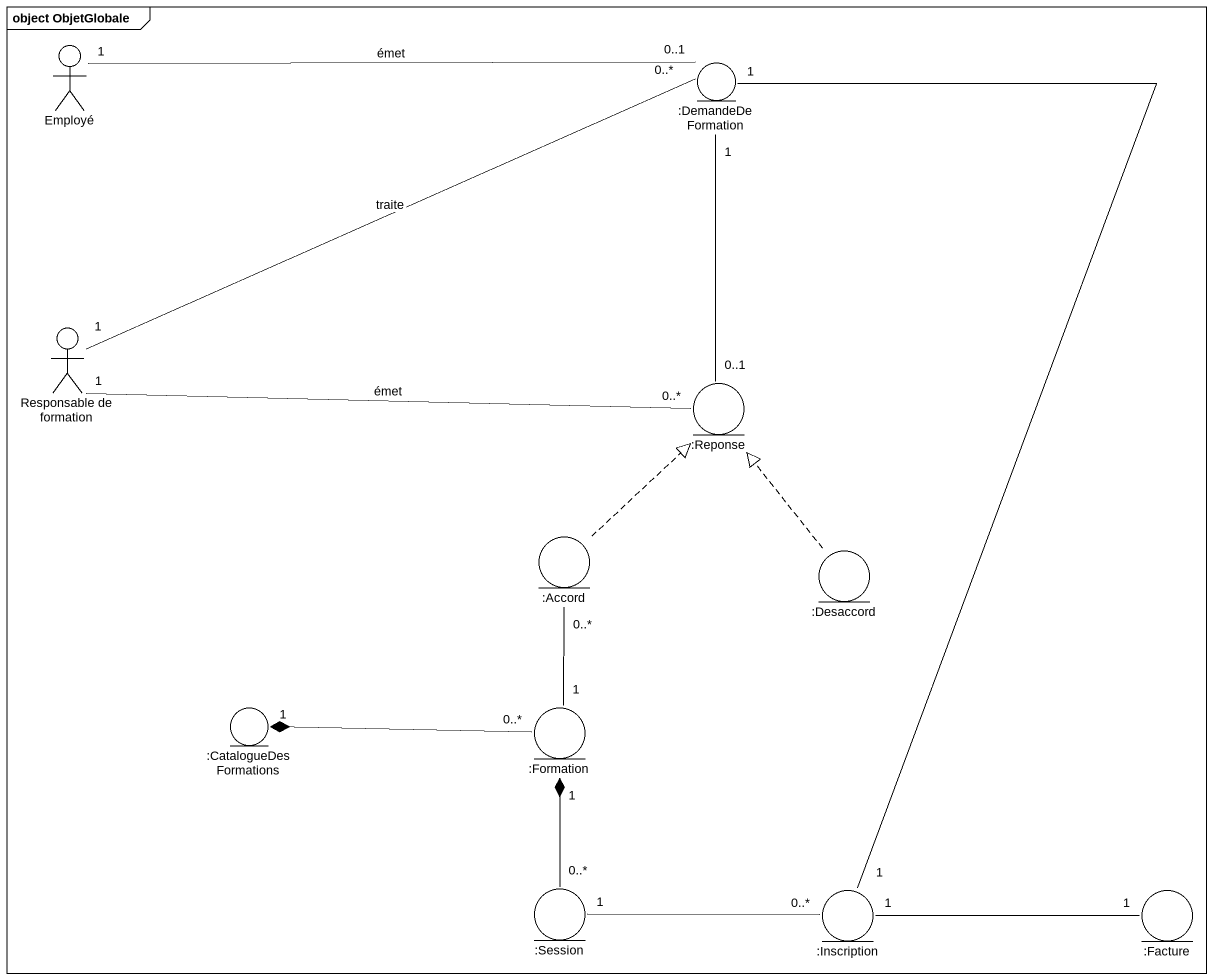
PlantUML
@startuml
mainframe object ObjetGlobale
actor Employé
entity ":DemandeDeFormation" as DemandeDeFormation
actor "Responsable de formation" as Responsable_de_formation
entity ":Reponse" as Reponse
entity ":Accord" as Accord
entity ":Desaccord" as Desaccord
entity ":CatalogueDesFormations" as CatalogueDesFormations
entity ":Formation" as Formation
entity ":Session" as Session
entity ":Inscription" as Inscription
entity ":Facture" as Facture
Employé "1" -right- "0..1" DemandeDeFormation : émet
DemandeDeFormation "1" -- "0..1" Reponse
Responsable_de_formation "1" -right- "0..*" DemandeDeFormation : traite
Responsable_de_formation "1" -right- "0..*" Reponse : émet
Accord .up.|> Reponse
Accord "0..*" -- "1" Formation
Desaccord .up.|> Reponse
Formation "0..*" -left-* "1" CatalogueDesFormations
Formation "1" *-- "0..*" Session
Inscription "1" -up- "1" DemandeDeFormation
Inscription "0..*" -left- "1" Session
Inscription "1" -right- "1" Facture
@enduml
